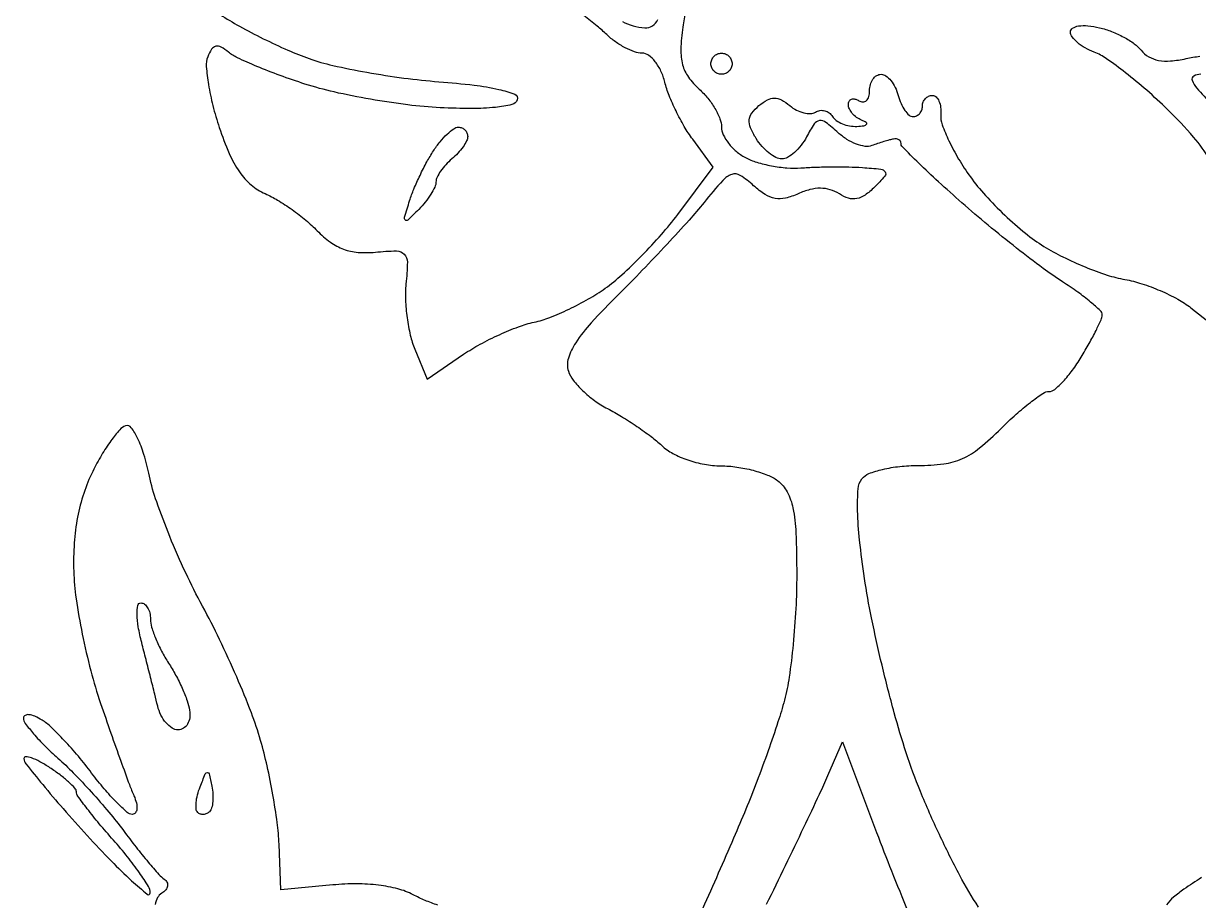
# Model space of a CAD drawing. Extents: x 0 to 102, y 0 to 135.
# Drawn here: x 45.68 to 55.08, y 35.6 to 42.62 of the extents above; entities that cross this region are included whole.
import ezdxf

# ---------------------------------------------------------------- set-up
doc = ezdxf.new("R2010")
doc.units = 0
doc.header["$MEASUREMENT"] = 0

msp = doc.modelspace()

# ---------------------------------------------------------------- linework, layer by layer
for points in [[(47.257268, 42.693782, 0.019493), (47.411229, 42.60055, 0.011387), (47.602325, 42.500397, 0.011376), (47.798474, 42.40872, 0.018892), (47.9682, 42.34158, 0.029293), (48.159705, 42.286442, 0.01134), (48.430489, 42.231807, 0.011182), (48.72735, 42.18571, 0.013581), (49.007348, 42.156335, -0.010111), (49.288424, 42.128817, -0.027005), (49.486755, 42.094403, -0.035213), (49.614041, 42.055558, -0.402364), (49.634362, 42.012295, -0.259922), (49.591127, 41.973115, -0.030948), (49.458897, 41.950993, -0.026748), (49.270192, 41.941473, -0.011515), (49.018213, 41.948053, -0.018867), (48.758094, 41.970705, -0.01218), (48.458985, 42.015591, -0.012246), (48.168289, 42.073853, -0.022513), (47.935544, 42.137593, -0.009614), (47.73651, 42.206114, -0.011204), (47.550259, 42.279037, -0.010256), (47.395955, 42.347227, -0.064114), (47.323195, 42.393318, 0.046495), (47.264642, 42.433359, 0.185717), (47.222369, 42.4393, 0.194917), (47.188319, 42.415369, 0.051735), (47.157657, 42.354974, 0.111583), (47.146389, 42.277356, 0.020959), (47.163679, 42.133963, 0.021483), (47.198807, 41.964898, 0.018216), (47.249977, 41.789759, 0.022477), (47.329228, 41.582753, 0.049066), (47.411888, 41.434499, 0.063443), (47.505526, 41.330577, 0.075185), (47.617371, 41.260362, -0.033747), (47.716996, 41.208752, -0.018455), (47.831937, 41.133059, -0.018319), (47.943517, 41.047192, -0.027694), (48.033354, 40.963852, 0.043501), (48.138596, 40.872229, 0.069078), (48.243749, 40.815947, 0.06932), (48.359985, 40.790552, 0.044134), (48.498654, 40.792153, -0.019685), (48.667891, 40.802385, -0.209677), (48.730158, 40.776619, -0.200945), (48.754846, 40.712678, -0.017946), (48.743588, 40.537061, 0.035392), (48.739927, 40.411498, 0.023272), (48.75266, 40.267416, 0.02343), (48.778317, 40.12763, 0.041103), (48.814226, 40.015738), (48.913175, 39.776854), (49.204897, 39.974822, -0.024592), (49.33647, 40.054959, -0.017535), (49.490867, 40.131997, -0.017764), (49.643649, 40.195197, -0.035731), (49.76876, 40.231888, 0.039045), (49.894148, 40.269563, 0.018927), (50.047938, 40.336001, 0.018643), (50.203733, 40.417688, 0.025488), (50.337, 40.503327, 0.028986), (50.47073, 40.611489, 0.013966), (50.629637, 40.764339, 0.013797), (50.786934, 40.933423, 0.01922), (50.91741, 41.093694), (51.201719, 41.471719), (51.037079, 41.695509, -0.027031), (50.969799, 41.79815, -0.018167), (50.903814, 41.921902, -0.018325), (50.848537, 42.046729, -0.034161), (50.814608, 42.15195, 0.047795), (50.783208, 42.240955, 0.058104), (50.736961, 42.316259, 0.068632), (50.683695, 42.367592, 0.158782), (50.631488, 42.3846, -0.086603), (50.572454, 42.394902, -0.034633), (50.497086, 42.42809, -0.032973), (50.418945, 42.475993, -0.03561), (50.349885, 42.53265, 0.015517), (50.272696, 42.601342, 0.006975), (50.167362, 42.686913, 0.006897)], [(50.981573, 42.725079, 0.023374), (50.957677, 42.593813, 0.025047), (50.942723, 42.414595, 0.073398), (50.956706, 42.291783, 0.090812), (51.00313, 42.193435, 0.05332), (51.090035, 42.09607, -0.03928), (51.15798, 42.024111, -0.03686), (51.21544, 41.940929, -0.039046), (51.255136, 41.859329, -0.093953), (51.2676, 41.793584, 0.110792), (51.28145, 41.731846, 0.055626), (51.323609, 41.663468, 0.051262), (51.385339, 41.599305, 0.052771), (51.458269, 41.549749, 0.049454), (51.549563, 41.511947, 0.027026), (51.667388, 41.48315, 0.026672), (51.791422, 41.46664, 0.038099), (51.902419, 41.466325, -0.010353), (52.016793, 41.472349, -0.006379), (52.151556, 41.47493, -0.006396), (52.284913, 41.474077, -0.011386), (52.394593, 41.469472, -0.01001), (52.541975, 41.456952, -0.232803), (52.576569, 41.435155, -0.328319), (52.573642, 41.400115, -0.016898), (52.491344, 41.312059, -0.042968), (52.416061, 41.248711, -0.106365), (52.350039, 41.220664, -0.122203), (52.284202, 41.224186, -0.066959), (52.210352, 41.258086, 0.067212), (52.136778, 41.291815, 0.072805), (52.058892, 41.303608, 0.065743), (51.974449, 41.292879, 0.042246), (51.881294, 41.259705, -0.048258), (51.779116, 41.224693, -0.103357), (51.696178, 41.222395, -0.098521), (51.616723, 41.253643, -0.041138), (51.524906, 41.323927, 0.039421), (51.418139, 41.406237, 0.230138), (51.349717, 41.414874, 0.131293), (51.277571, 41.366785, 0.010376), (51.127766, 41.1893, -0.012711), (51.008304, 41.049097, -0.004588), (50.831683, 40.855777, -0.004547), (50.634272, 40.647475, -0.005388), (50.443866, 40.454395, 0.011835), (50.226076, 40.227777, 0.040931), (50.101376, 40.06712, 0.068607), (50.042798, 39.943091, 0.154094), (50.042957, 39.840117, 0.089098), (50.081257, 39.767452, 0.036253), (50.156515, 39.684241, 0.034416), (50.252457, 39.604368, 0.037067), (50.356187, 39.540578, -0.017837), (50.46868, 39.477222, -0.012448), (50.591029, 39.398198, -0.012576), (50.704688, 39.316448, -0.025342), (50.789144, 39.245406, 0.064742), (50.8787, 39.181373, 0.040001), (50.997505, 39.129531, 0.038297), (51.130323, 39.094916, 0.04239), (51.262402, 39.082509, -0.033207), (51.388964, 39.072959, -0.02841), (51.520064, 39.046586, -0.029415), (51.636707, 39.00869, -0.069064), (51.71645, 38.963996, -0.108907), (51.793138, 38.873881, -0.072143), (51.83914, 38.745504, -0.040604), (51.862857, 38.546949, -0.00943), (51.8692, 38.210631, -0.013219), (51.862038, 37.939791, -0.011076), (51.840495, 37.65318, -0.011227), (51.809105, 37.392029, -0.029904), (51.771481, 37.208195, -0.013767), (51.719277, 37.032738, -0.005908), (51.640409, 36.80138, -0.00584), (51.550544, 36.556742, -0.00767), (51.462499, 36.3357, -0.002981), (51.364102, 36.103201, -0.001674), (51.241946, 35.821887, -0.00167), (51.11668, 35.538613, -0.002728)], [(50.474732, 42.637189, 0.032452), (50.55983, 42.604615, 0.054233), (50.653561, 42.586361, 0.169513), (50.714885, 42.602141, 0.14744), (50.758286, 42.654689, 0.037934)], [(55.173575, 41.531529, 0.049835), (55.044244, 41.713379, 0.020156), (54.834758, 41.934627, 0.013175), (54.669698, 42.087181, 0.014013), (54.500115, 42.22762, 0.013709), (54.347895, 42.340065, 0.060806), (54.24975, 42.392081, -0.037766), (54.176901, 42.4265, -0.046508), (54.115315, 42.469529, -0.053392), (54.072648, 42.5143, -0.16514), (54.0594, 42.553318, -0.254547), (54.076605, 42.584923, -0.107316), (54.123324, 42.602507, -0.064275), (54.197054, 42.603818, -0.029438), (54.29205, 42.587565, -0.036117), (54.388441, 42.557694, -0.030217), (54.485675, 42.512731, -0.031283), (54.569791, 42.460451, -0.069501), (54.624498, 42.408724, 0.091234), (54.685424, 42.355906, 0.086734), (54.762229, 42.327064, 0.067979), (54.859893, 42.322133, 0.032737), (54.984048, 42.340993, -0.024453), (55.094609, 42.359665, -0.062478)], [(53.323662, 35.550852, -0.02327), (53.173737, 35.804701, -0.012224), (53.010151, 36.132809, -0.012134), (52.858626, 36.477852, -0.018239), (52.744982, 36.786256, -0.012724), (52.649139, 37.106114, -0.007841), (52.55192, 37.486849, -0.007861), (52.467575, 37.866522, -0.013945), (52.411771, 38.182156, -0.009596), (52.372559, 38.487038, -0.020675), (52.356624, 38.723191, -0.023064), (52.360134, 38.89792, -0.148996), (52.39101, 38.97945, -0.138469), (52.446172, 39.020329, -0.032859), (52.556675, 39.054136, -0.031336), (52.693552, 39.077426, -0.026479), (52.840239, 39.0852, 0.032228), (53.045132, 39.09842, 0.072832), (53.194438, 39.14043, 0.067254), (53.332547, 39.225864, 0.024281), (53.50386, 39.3813, -0.013872), (53.623735, 39.494702, -0.018505), (53.739026, 39.590421, -0.015927), (53.83865, 39.662155, -0.149141), (53.888623, 39.6774, 0.177978), (53.93302, 39.69372, 0.028995), (54.000486, 39.758167, 0.028862), (54.074247, 39.847064, 0.021846), (54.144927, 39.95235, 0.009241), (54.209154, 40.062207, 0.012154), (54.263416, 40.16486, 0.009689), (54.304665, 40.251895, 0.104915), (54.312884, 40.289689, 0.207907), (54.298338, 40.323627, 0.014882), (54.219915, 40.393269, 0.018942), (54.117472, 40.472532, 0.01307), (53.99595, 40.554691, -0.01789), (53.840739, 40.661822, -0.006507), (53.62837, 40.824249, -0.006443), (53.40043, 41.008134, -0.007645), (53.190115, 41.187813, -0.005022), (53.002998, 41.356056, -0.007843), (52.845679, 41.505001, -0.003094), (52.714653, 41.634605, -0.211145), (52.703665, 41.66306, 0.152499), (52.69945, 41.679229, 0.127493), (52.686534, 41.691494, 0.100964), (52.66645, 41.697809, 0.067997), (52.64235, 41.697029, 0.023718), (52.610592, 41.690074, 0.008249), (52.565549, 41.677146, 0.008172), (52.516345, 41.661258, 0.00943), (52.469999, 41.644468, -0.12998), (52.416859, 41.638712, -0.053565), (52.346289, 41.657307, -0.048142), (52.270794, 41.694794, -0.044648), (52.201782, 41.746858, 0.018447), (52.101746, 41.830891, 0.199444), (52.051891, 41.844585, 0.219272), (52.009692, 41.818282, 0.022582), (51.948156, 41.714819, -0.042094), (51.904413, 41.647397, -0.045925), (51.851126, 41.590364, -0.050996), (51.796701, 41.551044, -0.13169), (51.750274, 41.5386, -0.120056), (51.703367, 41.550028, -0.04789), (51.647409, 41.586183, -0.0438), (51.591904, 41.63861, -0.042053), (51.545539, 41.700585, -0.036668), (51.499633, 41.787708, -0.124269), (51.489199, 41.850617, -0.144024), (51.510413, 41.905478, -0.05581), (51.567489, 41.964744, -0.048148), (51.634573, 42.010295, -0.125797), (51.690617, 42.024606, -0.125731), (51.746672, 42.010267, -0.048073), (51.813794, 41.964676, 0.05359), (51.867039, 41.92936, 0.058619), (51.925023, 41.907438, 0.066403), (51.978832, 41.901399, 0.133971), (52.019448, 41.913397, -0.103392), (52.054978, 41.926266, -0.098867), (52.093295, 41.924133, -0.096862), (52.128482, 41.907316, -0.094849), (52.155047, 41.87838, 0.103226), (52.185839, 41.845937, 0.055471), (52.234599, 41.819619, 0.051812), (52.29258, 41.802909, 0.055985), (52.351243, 41.799079, 0.019863), (52.407491, 41.803949, 0.202031), (52.427345, 41.815444, 0.441201), (52.424618, 41.830117, 0.043159), (52.38855, 41.848429, -0.061896), (52.348114, 41.870897, -0.05974), (52.313864, 41.902812, -0.064692), (52.290621, 41.938906, -0.111184), (52.2828, 41.973643, -0.121914), (52.289539, 42.000869, -0.187673), (52.307651, 42.01658, -0.151112), (52.335041, 42.017773, -0.074422), (52.3674, 42.0039, 0.139169), (52.399518, 41.994768, 0.191142), (52.427149, 42.005717, 0.138808), (52.445802, 42.036839, 0.066118), (52.452, 42.083507, -0.068407), (52.45893, 42.13392, -0.084832), (52.479178, 42.176656, -0.09982), (52.509239, 42.205233, -0.141206), (52.54452, 42.2154, -0.156018), (52.583185, 42.203034, -0.068086), (52.62286, 42.165697, -0.057927), (52.657508, 42.110929, -0.048178), (52.681287, 42.0462, 0.038887), (52.703724, 41.98144, 0.050447), (52.734489, 41.926702, 0.059916), (52.768448, 41.88895, 0.181596), (52.800267, 41.877, 0.11244), (52.828776, 41.883493, 0.100175), (52.853047, 41.901851, 0.094306), (52.869331, 41.929297, 0.087079), (52.875, 41.9616, -0.092674), (52.881038, 41.993895, -0.09622), (52.898307, 42.021349, -0.099291), (52.924069, 42.039722, -0.105789), (52.954342, 42.0462, -0.193725), (52.983709, 42.034378, -0.097656), (53.006982, 42.001127, -0.073251), (53.020707, 41.951487, -0.049713), (53.022126, 41.892761, 0.105864), (53.033195, 41.811731, 0.024064), (53.086821, 41.683036, 0.02387), (53.164503, 41.53763, 0.021215), (53.258595, 41.394271, 0.029174), (53.378234, 41.2468, 0.018432), (53.533592, 41.088736, 0.0185), (53.698335, 40.944195, 0.032147), (53.846461, 40.83869, 0.024262), (53.999129, 40.75407, 0.017378), (54.177143, 40.673963, 0.017609), (54.352442, 40.6094, 0.035661), (54.494968, 40.573557, -0.034652), (54.629168, 40.540094, -0.023158), (54.7774, 40.484307, -0.023352), (54.91673, 40.416495, -0.041742), (55.022993, 40.346406), (55.242351, 40.173859)], [(55.101072, 42.2154, 0.124185), (55.0457, 42.201432, 0.370443), (55.032732, 42.167703, 0.095052), (55.070477, 42.103581, 0.010606), (55.185672, 41.978121, -0.030895)], [(48.99752, 35.567397, -0.019244), (48.896229, 35.605512, -0.02063), (48.800543, 35.650517, 0.056699), (48.678705, 35.697439, 0.033203), (48.524933, 35.726687, 0.029875), (48.348827, 35.737592, 0.023932), (48.158985, 35.728902), (47.742584, 35.689814), (47.728308, 36.055057, 0.023228), (47.713482, 36.228004, 0.010932), (47.67911, 36.449692, 0.010807), (47.63292, 36.68076, 0.014956), (47.580873, 36.8856, 0.02257), (47.506616, 37.106814, 0.00987), (47.389298, 37.393253, 0.009744), (47.252575, 37.692986, 0.012842), (47.115694, 37.96038, -0.015429), (46.981791, 38.225326, -0.012453), (46.854036, 38.51751, -0.012644), (46.749591, 38.793316, -0.031374), (46.691183, 39.001129, 0.019238), (46.647283, 39.17325, 0.038708), (46.597217, 39.304043, 0.051661), (46.546425, 39.3876, 0.314957), (46.500896, 39.402241, 0.14014), (46.453282, 39.371211, 0.022187), (46.383255, 39.282892, 0.023134), (46.308221, 39.168308, 0.018392), (46.237746, 39.038293, 0.035676), (46.165684, 38.862295, 0.032337), (46.116555, 38.671997, 0.03029), (46.09004, 38.465062, 0.023884), (46.085722, 38.2392, 0.029316), (46.104991, 38.018922, 0.013692), (46.154396, 37.736623, 0.013512), (46.222546, 37.442457, 0.018413), (46.300786, 37.1817, 0.002022), (46.382795, 36.944111, 0.002386), (46.462381, 36.719969, 0.002087), (46.531271, 36.531322, 0.01498), (46.567611, 36.44145, -0.042632), (46.58699, 36.38469, -0.081907), (46.590839, 36.33689, -0.136811), (46.579251, 36.305634, -0.240435), (46.55528, 36.2934, -0.184073), (46.512675, 36.309635, -0.016151), (46.427492, 36.390669, -0.019482), (46.329952, 36.497686, -0.013903), (46.228979, 36.624527, 0.013511), (46.12283, 36.758084, 0.013549), (46.009718, 36.885584, 0.013485), (45.905181, 36.991312, 0.051348), (45.83205, 37.048244, 0.035811), (45.775221, 37.078358, 0.077103), (45.72749, 37.091148, 0.149156), (45.696679, 37.085279, 0.278492), (45.684, 37.064281, 0.161759), (45.698128, 37.021755, 0.01687), (45.764767, 36.938538, 0.019549), (45.853643, 36.842761, 0.014453), (45.95895, 36.743719, -0.017897), (46.082196, 36.626195, -0.009557), (46.226373, 36.472745, -0.009503), (46.367779, 36.310258, -0.014616), (46.483228, 36.163905, 0.006644), (46.584332, 36.031449, 0.008275), (46.681921, 35.911211, 0.006909), (46.76661, 35.813111, 0.060775), (46.80951, 35.775225, -0.123064), (46.831713, 35.750107, -0.165329), (46.836258, 35.720296, -0.136419), (46.821502, 35.689558, -0.074763), (46.789391, 35.662355, 0.129663), (46.756125, 35.627308, 0.074837), (46.735944, 35.572373, 0.066367)], [(51.628122, 35.5743, 0.001622), (51.780226, 35.885572, 0.00173), (51.927057, 36.191231, 0.001642), (52.051574, 36.454981, 0.008057), (52.119003, 36.605291), (52.234759, 36.874881), (52.508057, 36.148504, 0.005017), (52.62747, 35.840536, 0.004187), (52.760309, 35.515806, 0.004227)], [(55.106699, 35.787538, 0.006703), (54.96696, 35.69462, 0.025936), (54.88425, 35.631474, 0.062321), (54.827577, 35.569704, 0.043584)]]:
    msp.add_lwpolyline(points, format="xyb")
for points in [[(51.2676, 42.3846, -0.099038), (51.299887, 42.378141, -0.097945), (51.327349, 42.359749, -0.097945), (51.345741, 42.332287, -0.099038), (51.3522, 42.3, -0.099038), (51.345741, 42.267713, -0.097945), (51.327349, 42.240251, -0.097945), (51.299887, 42.221859, -0.099038), (51.2676, 42.2154, -0.099038), (51.235313, 42.221859, -0.097945), (51.207851, 42.240251, -0.097945), (51.189459, 42.267713, -0.099038), (51.183, 42.3, -0.099038), (51.189459, 42.332287, -0.097945), (51.207851, 42.359749, -0.097945), (51.235313, 42.378141, -0.099038)], [(49.16233, 41.7924, -0.09818), (49.190904, 41.786735, -0.097739), (49.215207, 41.770592, -0.098144), (49.231482, 41.746491, -0.099904), (49.2372, 41.718159, -0.117955), (49.228661, 41.682467, -0.036411), (49.199923, 41.634789, -0.034151), (49.158865, 41.584378, -0.031583), (49.1103, 41.5386, 0.034033), (49.061739, 41.492374, 0.035584), (49.020677, 41.440636, 0.038054), (48.992071, 41.391094, 0.112363), (48.9834, 41.352998, -0.111287), (48.974382, 41.312983, -0.030137), (48.942844, 41.255742, -0.028943), (48.89818, 41.193405, -0.026462), (48.845339, 41.134653, -0.006278), (48.758013, 41.049493, -0.400908), (48.738485, 41.049537, -0.280614), (48.73249, 41.072183, -0.004496), (48.772932, 41.204146, -0.022115), (48.807032, 41.297392, -0.012716), (48.855854, 41.406646, -0.012688), (48.910587, 41.514116, -0.020644), (48.963023, 41.60205, -0.025511), (49.016156, 41.674923, -0.031853), (49.0729, 41.736485, -0.033354), (49.125522, 41.780425, -0.158572)], [(46.623509, 37.9854, -0.167617), (46.652385, 37.97544, -0.094993), (46.676966, 37.947249, -0.075781), (46.693584, 37.905202, -0.05634), (46.6992, 37.855523, 0.07414), (46.708864, 37.790706, 0.023835), (46.741716, 37.698911, 0.023185), (46.788538, 37.598858, 0.023999), (46.843935, 37.504753, -0.021651), (46.901101, 37.408678, -0.018371), (46.953185, 37.302678, -0.018766), (46.993476, 37.202515, -0.048407), (47.012604, 37.12703, -0.069763), (47.013344, 37.066095, -0.101871), (46.995995, 37.015475, -0.123468), (46.96325, 36.982305, -0.137398), (46.920032, 36.9702, -0.144008), (46.872034, 36.984317, -0.07293), (46.824155, 37.026115, -0.062884), (46.783607, 37.08775, -0.054504), (46.757249, 37.16055, 0.001502), (46.733894, 37.255374, 0.000563), (46.700603, 37.388177, 0.000558), (46.664019, 37.532738, 0.000677), (46.629395, 37.66815, -0.019637), (46.602336, 37.793615, -0.038668), (46.592579, 37.895107, -0.052842), (46.598672, 37.964939, -0.358858)], [(45.8955, 36.66632, 0.019698), (45.81455, 36.714916, 0.040694), (45.747209, 36.744981, 0.070183), (45.702235, 36.754025, 0.448166), (45.68768, 36.7395, 0.155567), (45.70382, 36.697246, 0.003724), (45.837897, 36.531778, 0.007811), (46.001044, 36.339669, 0.005185), (46.193889, 36.1242, 0.007822), (46.386862, 35.919558, 0.014938), (46.549208, 35.762383, 0.012966), (46.674549, 35.653903, 0.627955), (46.697809, 35.664682, 0.142665), (46.683485, 35.716836, 0.014243), (46.611831, 35.826221, 0.017001), (46.516444, 35.953695, 0.012717), (46.403166, 36.087682, -0.007461), (46.289736, 36.219025, -0.010874), (46.194073, 36.338374, -0.006627), (46.117992, 36.440414, -0.15784), (46.107066, 36.47402, 0.189646), (46.095881, 36.502345, 0.020541), (46.044891, 36.552668, 0.022902), (45.976515, 36.609324, 0.016526)], [(47.190629, 36.519428, -0.034132), (47.19887, 36.456566, -0.038293), (47.197991, 36.395569, -0.04166), (47.189029, 36.344657, -0.132742), (47.171978, 36.314978, -0.087737), (47.149611, 36.299333, -0.094551), (47.123812, 36.292833, -0.100088), (47.098624, 36.296415, -0.111619), (47.077909, 36.309491, -0.176541), (47.065002, 36.337199, -0.044381), (47.065117, 36.387819, -0.039794), (47.075717, 36.449378, -0.031108), (47.096559, 36.513941, -0.005261), (47.138474, 36.617384, -0.286752), (47.15495, 36.629067, -0.36589), (47.169317, 36.618298, -0.006855)]]:
    msp.add_lwpolyline(points, format="xyb", close=True)

doc.saveas('drawing.dxf')
